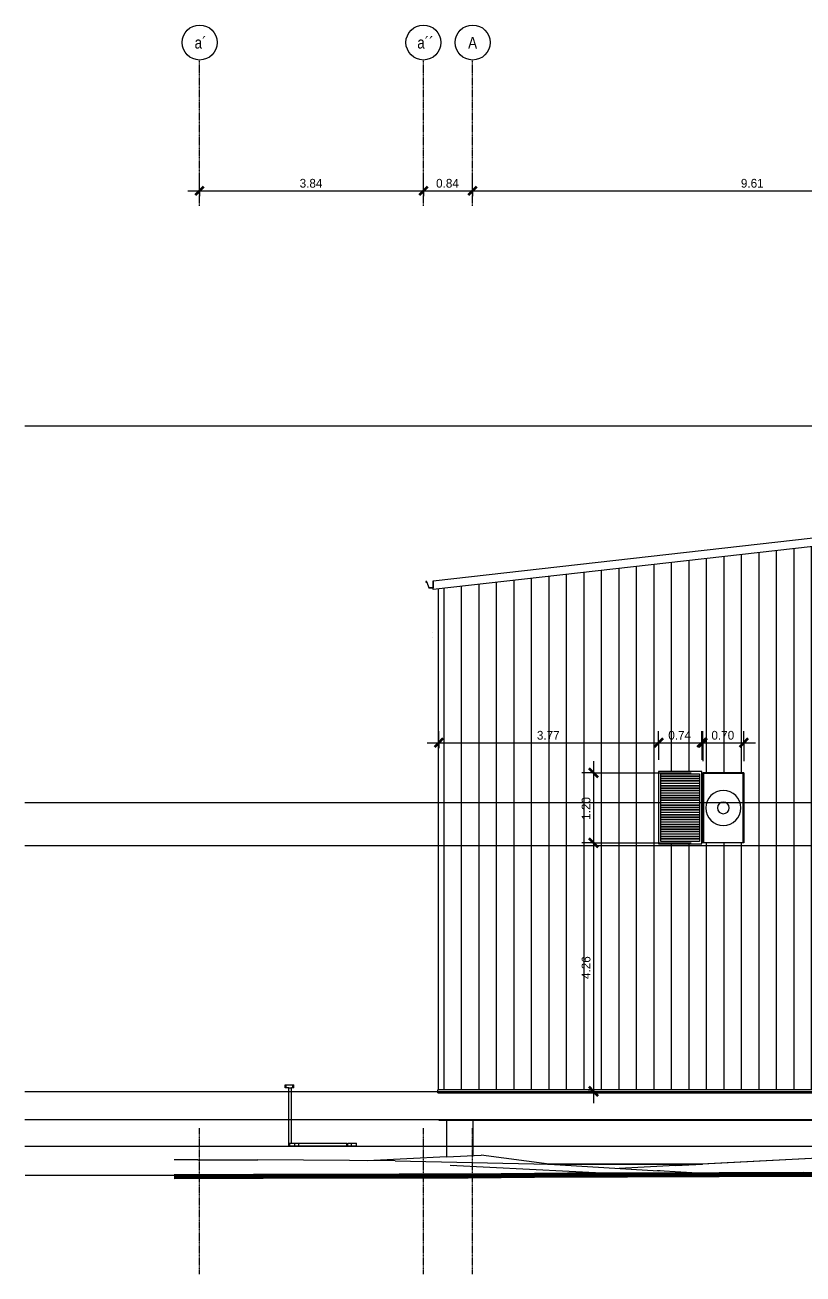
# Model space of a CAD drawing. Header units: centimetres. Extents: x -336 to 16318, y -437 to 1921.
# Drawn here: x 7411 to 8745, y -219 to 1921 of the extents above; entities that cross this region are included whole.
import ezdxf

# ---------------------------------------------------------------- set-up
doc = ezdxf.new("R2010")
doc.units = ezdxf.units.CM
doc.linetypes.add('Centre', pattern=[3.175, 0.635, -0.475, 1.59, -0.475])
doc.linetypes.add('Grid Line', pattern=[2.2225, 1.27, -0.3175, 0.3175, -0.3175])
for name, color, linetype, lineweight in [('A-ANNO-DIMS', 7, 'Continuous', 9), ('A-ANNO-DIMS-100', 7, 'Continuous', 9), ('A-FLOR', 7, 'Continuous', 9), ('A-FLOR-LEVL', 7, 'Continuous', 9), ('A-GENM', 7, 'Continuous', 9), ('A-GLAZ', 7, 'Continuous', 9), ('A-ROOF-OTLN', 7, 'Continuous', 9), ('A-WALL', 7, 'Continuous', 9), ('A-WALL-PATT', 7, 'Continuous', 35), ('C-BLDG-PADS', 7, 'Continuous', 9), ('C-TOPO', 7, 'Continuous', 9), ('E-LITE-EQPM', 7, 'Continuous', 9), ('M-EQPM', 7, 'Continuous', 9), ('S-GRID', 7, 'Continuous', 9), ('S-GRID-IDEN', 7, 'Continuous', 9)]:
    doc.layers.add(name, color=color, linetype=linetype, lineweight=lineweight)
doc.styles.add('Century Gothic_1', font='GOTHIC.TTF', dxfattribs={"height": 15})
doc.styles.add('Saira Condensed', font='SairaCondensed-Regular.ttf', dxfattribs={"height": 20})
doc.dimstyles.new('FCA_N_Cotas_E100', dxfattribs={"dimscale": 30.48, "dimtxt": 15.662524, "dimasz": 0.492126, "dimexe": 0.656168, "dimexo": 0.656168, "dimgap": 0.032808, "dimtad": 1, "dimlfac": 0.01, "dimrnd": 0.01, "dimzin": 0, "dimdsep": 46, "dimtxsty": 'Century Gothic_1', "dimblk1": 'OBLIQUE', "dimblk2": 'OBLIQUE', "dimsah": 1, "dimcen": 0.09, "dimdle": 0.656168, "dimazin": 2, "dimtfac": 1, "dimtdec": 4, "dimtix": 1, "dimtmove": 0, "dimatfit": 3, "dimfxl": 1, "dimtvp": 1, "dimtolj": 1, "dimtzin": 0, "dimarcsym": 2})

# ---------------------------------------------------------------- blocks, each defined once
blk = doc.blocks.new('ORIGEN - ORIGEN-1144872-Section 7')
at = {"layer": 'A-GENM', "color": 8, "true_color": 0x808080}
for p, q in [((-6.1, 105), (-4.2, 105)), ((-6.1, 100), (-6.1, 105)), ((-4.2, 100), (-6.1, 100)), ((-4.2, 105), (-3.2, 105)), ((-4.2, 100), (-4.2, 105)), ((-3.2, 100), (-4.2, 100)), ((-3.2, 105), (7.1, 105)), ((0, 100), (-3.2, 100)), ((0, 100), (5, 100)), ((0, 5), (0, 100)), ((7.1, 100), (5, 100)), ((5, 5), (5, 100)), ((7.1, 105), (9, 105)), ((7.1, 100), (7.1, 105)), ((9, 100), (7.1, 100)), ((9, 100), (9, 105)), ((0, 5), (2.1, 5)), ((0, 0), (0, 5)), ((2.1, 0), (0, 0)), ((2.1, 5), (10.3, 5)), ((2.1, 0), (2.1, 5)), ((10.3, 0), (2.1, 0)), ((10.3, 5), (17.2, 5)), ((10.3, 0), (10.3, 5)), ((17.2, 0), (10.3, 0)), ((17.2, 0), (17.2, 5)), ((17.2, 5), (100, 5)), ((100, 0), (17.2, 0)), ((100, 0), (100, 5)), ((101.2, 5), (107.6, 5)), ((101.2, 0), (101.2, 5)), ((107.6, 0), (101.2, 0)), ((107.6, 5), (116.3, 5)), ((107.6, 0), (107.6, 5)), ((116.3, 0), (107.6, 0)), ((116.3, 0), (116.3, 5))]:
    blk.add_line(p, q, dxfattribs=at)
blk = doc.blocks.new('PQ_RVR_EST-01_ZZ_ZZ_MO_T_A_rvt-2-Section 7')
at = {"layer": 'A-FLOR', "color": 8, "true_color": 0x808080}
blk.add_line((2181.6, 44), (257.6, 44), dxfattribs=at)
at = {"layer": 'A-WALL'}
blk.add_line((315.8, 44), (315.8, -16.1), dxfattribs=at)
at = {"layer": 'A-GENM', "lineweight": 25}
blk.add_blockref('ORIGEN - ORIGEN-1144872-Section 7', (0, 0), dxfattribs=at)
blk = doc.blocks.new('PROLIT_V_3_AS_206W - Standart-V91-Section 7')
at = {"layer": 'E-LITE-EQPM'}
for p, q in [((247.2, 879.7), (247.1, 879.7)), ((247.1, 871.5), (247.2, 871.5))]:
    blk.add_line(p, q, dxfattribs=at)
blk = doc.blocks.new('PQ_RVR_MEP-01_ZZ_ZZ_MO_T_A_rvt-2-Section 7')
at = {"layer": 'A-GENM', "lineweight": 9}
blk.add_blockref('ORIGEN - ORIGEN-1144872-Section 7', (0, 0), dxfattribs=at)
at = {"layer": 'E-LITE-EQPM', "lineweight": 9}
blk.add_blockref('PROLIT_V_3_AS_206W - Standart-V91-Section 7', (0, 0), dxfattribs=at)
blk = doc.blocks.new('RVR-PQ-Extractor - 0_70x1_20-1839096-Section 7')
at = {"layer": 'M-EQPM'}
for p, q in [((710.3, 519.7), (710.3, 639.7)), ((780.3, 639.7), (710.3, 639.7)), ((711.3, 638.7), (711.3, 520.7)), ((779.3, 638.7), (711.3, 638.7)), ((779.3, 520.7), (779.3, 638.7)), ((780.3, 639.7), (780.3, 519.7)), ((780.3, 519.7), (710.3, 519.7)), ((711.3, 520.7), (779.3, 520.7))]:
    blk.add_line(p, q, dxfattribs=at)
for radius, start, end in [(30, 360, 180), (30, 180, 360), (10, 360, 180), (10, 180, 360)]:
    blk.add_arc((745.3, 579.7), radius, start, end, dxfattribs=at)
blk = doc.blocks.new('M_Window-Louvers - 0_70 x 1_20-1843073-Section 7')
at = {"layer": 'A-GLAZ'}
for p, q in [((708.2, 642), (634.4, 642)), ((634.4, 642), (634.4, 518.2)), ((638.2, 522), (638.2, 638.2)), ((638.2, 638.2), (704.4, 638.2)), ((704.4, 638.2), (704.4, 522)), ((708.2, 518.2), (708.2, 642)), ((634.4, 518.2), (708.2, 518.2)), ((704.4, 522), (638.2, 522))]:
    blk.add_line(p, q, dxfattribs=at)
at = {"layer": 'A-GLAZ', "color": 8, "true_color": 0x808080}
for p, q in [((638.2, 634.7), (704.4, 634.7)), ((704.4, 633.7), (638.2, 633.7)), ((638.2, 630.6), (704.4, 630.6)), ((704.4, 629.6), (638.2, 629.6)), ((638.2, 626.5), (704.4, 626.5)), ((704.4, 625.5), (638.2, 625.5)), ((638.2, 622.3), (704.4, 622.3)), ((704.4, 621.3), (638.2, 621.3)), ((638.2, 618.2), (704.4, 618.2)), ((704.4, 617.2), (638.2, 617.2)), ((638.2, 614.1), (704.4, 614.1)), ((704.4, 613.1), (638.2, 613.1)), ((638.2, 609.9), (704.4, 609.9)), ((704.4, 608.9), (638.2, 608.9)), ((638.2, 605.8), (704.4, 605.8)), ((704.4, 604.8), (638.2, 604.8)), ((638.2, 601.6), (704.4, 601.6)), ((704.4, 600.6), (638.2, 600.6)), ((638.2, 597.5), (704.4, 597.5)), ((704.4, 596.5), (638.2, 596.5)), ((638.2, 593.4), (704.4, 593.4)), ((704.4, 592.4), (638.2, 592.4)), ((638.2, 589.2), (704.4, 589.2)), ((704.4, 588.2), (638.2, 588.2)), ((638.2, 585.1), (704.4, 585.1)), ((704.4, 584.1), (638.2, 584.1)), ((638.2, 581), (704.4, 581)), ((704.4, 580), (638.2, 580)), ((638.2, 576.8), (704.4, 576.8)), ((704.4, 575.8), (638.2, 575.8)), ((638.2, 572.7), (704.4, 572.7)), ((704.4, 571.7), (638.2, 571.7)), ((638.2, 568.6), (704.4, 568.6)), ((704.4, 567.5), (638.2, 567.5)), ((638.2, 564.4), (704.4, 564.4)), ((704.4, 563.4), (638.2, 563.4)), ((638.2, 560.3), (704.4, 560.3)), ((704.4, 559.3), (638.2, 559.3)), ((638.2, 556.1), (704.4, 556.1)), ((704.4, 555.1), (638.2, 555.1)), ((638.2, 552), (704.4, 552)), ((704.4, 551), (638.2, 551)), ((638.2, 547.9), (704.4, 547.9)), ((704.4, 546.9), (638.2, 546.9)), ((638.2, 543.7), (704.4, 543.7)), ((704.4, 542.7), (638.2, 542.7)), ((638.2, 539.6), (704.4, 539.6)), ((704.4, 538.6), (638.2, 538.6)), ((638.2, 535.5), (704.4, 535.5)), ((704.4, 534.5), (638.2, 534.5)), ((638.2, 531.3), (704.4, 531.3)), ((704.4, 530.3), (638.2, 530.3)), ((638.2, 527.2), (704.4, 527.2)), ((704.4, 526.2), (638.2, 526.2)), ((638.2, 523), (704.4, 523))]:
    blk.add_line(p, q, dxfattribs=at)
blk = doc.blocks.new('Grid - 3mm-1939417-Section 7')
at = {"layer": 'S-GRID-IDEN', "color": 253, "true_color": 0xaaaaaa}
blk.add_circle((1330.8, 1891.3), 30, dxfattribs=at)
blk = doc.blocks.new('DIMBLOCK31-Section 7')
at = {"layer": 'A-ANNO-DIMS-100'}
for p, q in [((7710.6, 1637.3), (7710.6, 1657.3)), ((8094.4, 1637.3), (8094.4, 1657.3)), ((7690.6, 1637.3), (8094.4, 1637.3)), ((7710.6, 1637.3), (7710.6, 1627.9)), ((8094.4, 1637.3), (8094.4, 1627.9))]:
    blk.add_line(p, q, dxfattribs=at)
at = {"layer": 'A-ANNO-DIMS-100', "lineweight": 35}
for p, q in [((7710.6, 1637.3), (7703.1, 1629.8)), ((7710.6, 1637.3), (7718.1, 1644.8)), ((8094.4, 1637.3), (8086.9, 1629.8)), ((8094.4, 1637.3), (8101.9, 1644.8))]:
    blk.add_line(p, q, dxfattribs=at)
at = {"layer": 'A-ANNO-DIMS-100', "color": 0, "insert": (7882.1, 1657.6), "char_height": 15, "width": 48.927, "attachment_point": 1, "line_spacing_factor": 0.984502, "style": 'Century Gothic_1'}
blk.add_mtext('3.84', dxfattribs=at)
blk = doc.blocks.new('_Oblique')
at = {"color": 0, "linetype": 'ByBlock', "lineweight": -2}
blk.add_line((-0.5, -0.5), (0.5, 0.5), dxfattribs=at)
blk = doc.blocks.new('DIMBLOCK32-Section 7')
at = {"layer": 'A-ANNO-DIMS-100'}
for p, q in [((8094.4, 1637.3), (8094.4, 1657.3)), ((8178.6, 1637.3), (8178.6, 1657.3)), ((8094.4, 1637.3), (8178.6, 1637.3)), ((8094.4, 1637.3), (8094.4, 1627.9)), ((8178.6, 1637.3), (8178.6, 1627.9))]:
    blk.add_line(p, q, dxfattribs=at)
at = {"layer": 'A-ANNO-DIMS-100', "lineweight": 35}
for p, q in [((8094.4, 1637.3), (8086.9, 1629.8)), ((8094.4, 1637.3), (8101.9, 1644.8)), ((8178.6, 1637.3), (8171.1, 1629.8)), ((8178.6, 1637.3), (8186.1, 1644.8))]:
    blk.add_line(p, q, dxfattribs=at)
at = {"layer": 'A-ANNO-DIMS-100', "color": 0, "insert": (8116.1, 1657.6), "char_height": 15, "width": 48.927, "attachment_point": 1, "line_spacing_factor": 0.984502, "style": 'Century Gothic_1'}
blk.add_mtext('0.84', dxfattribs=at)
blk = doc.blocks.new('DIMBLOCK33-Section 7')
at = {"layer": 'A-ANNO-DIMS-100'}
for p, q in [((8178.6, 1637.3), (8178.6, 1657.3)), ((9139.6, 1637.3), (9139.6, 1657.3)), ((8178.6, 1637.3), (9139.6, 1637.3)), ((8178.6, 1637.3), (8178.6, 1627.9)), ((9139.6, 1637.3), (9139.6, 1627.9))]:
    blk.add_line(p, q, dxfattribs=at)
at = {"layer": 'A-ANNO-DIMS-100', "lineweight": 35}
for p, q in [((8178.6, 1637.3), (8171.1, 1629.8)), ((8178.6, 1637.3), (8186.1, 1644.8)), ((9139.6, 1637.3), (9132.1, 1629.8)), ((9139.6, 1637.3), (9147.1, 1644.8))]:
    blk.add_line(p, q, dxfattribs=at)
at = {"layer": 'A-ANNO-DIMS-100', "color": 0, "insert": (8638.7, 1657.6), "char_height": 15, "width": 48.927, "attachment_point": 1, "line_spacing_factor": 0.984502, "style": 'Century Gothic_1'}
blk.add_mtext('9.61', dxfattribs=at)
blk = doc.blocks.new('DIMBLOCK46-Section 7')
at = {"layer": 'A-ANNO-DIMS-100', "lineweight": 35}
for p, q in [((8386, 639.7), (8378.5, 647.2)), ((8386, 639.7), (8393.5, 632.2)), ((8386, 519.7), (8378.5, 527.2)), ((8386, 519.7), (8393.5, 512.2))]:
    blk.add_line(p, q, dxfattribs=at)
at = {"layer": 'A-ANNO-DIMS-100'}
for p, q in [((8386, 659.7), (8386, 519.7)), ((8386, 639.7), (8366, 639.7)), ((8386, 639.7), (8553.6, 639.7)), ((8386, 519.7), (8366, 519.7)), ((8386, 519.7), (8553.6, 519.7))]:
    blk.add_line(p, q, dxfattribs=at)
at = {"layer": 'A-ANNO-DIMS-100', "color": 0, "insert": (8365.7, 559.3), "char_height": 15, "width": 48.927, "attachment_point": 1, "rotation": 90, "line_spacing_factor": 0.984502, "style": 'Century Gothic_1'}
blk.add_mtext('1.20', dxfattribs=at)
blk = doc.blocks.new('DIMBLOCK47-Section 7')
at = {"layer": 'A-ANNO-DIMS-100'}
for p, q in [((8386, 519.7), (8366, 519.7)), ((8386, 519.7), (8386, 74)), ((8386, 519.7), (8553.6, 519.7)), ((8386, 94), (8376.6, 94)), ((8386, 94), (8406, 94))]:
    blk.add_line(p, q, dxfattribs=at)
at = {"layer": 'A-ANNO-DIMS-100', "lineweight": 35}
for p, q in [((8386, 519.7), (8378.5, 527.2)), ((8386, 519.7), (8393.5, 512.2)), ((8386, 94), (8378.5, 101.5)), ((8386, 94), (8393.5, 86.5))]:
    blk.add_line(p, q, dxfattribs=at)
at = {"layer": 'A-ANNO-DIMS-100', "color": 0, "insert": (8365.7, 286.5), "char_height": 15, "width": 48.927, "attachment_point": 1, "rotation": 90, "line_spacing_factor": 0.984502, "style": 'Century Gothic_1'}
blk.add_mtext('4.26', dxfattribs=at)
blk = doc.blocks.new('DIMBLOCK48-Section 7')
at = {"layer": 'A-ANNO-DIMS-100'}
for p, q in [((8120.9, 691.5), (8120.9, 711.5)), ((8497.7, 691.5), (8497.7, 711.5)), ((8100.9, 691.5), (8517.7, 691.5)), ((8120.9, 691.5), (8120.9, 682.1)), ((8497.7, 691.5), (8497.7, 662))]:
    blk.add_line(p, q, dxfattribs=at)
at = {"layer": 'A-ANNO-DIMS-100', "lineweight": 35}
for p, q in [((8120.9, 691.5), (8113.4, 684)), ((8120.9, 691.5), (8128.4, 699)), ((8497.7, 691.5), (8490.2, 684)), ((8497.7, 691.5), (8505.2, 699))]:
    blk.add_line(p, q, dxfattribs=at)
at = {"layer": 'A-ANNO-DIMS-100', "color": 0, "insert": (8288.9, 711.7), "char_height": 15, "width": 48.927, "attachment_point": 1, "line_spacing_factor": 0.984502, "style": 'Century Gothic_1'}
blk.add_mtext('3.77', dxfattribs=at)
blk = doc.blocks.new('DIMBLOCK49-Section 7')
at = {"layer": 'A-ANNO-DIMS-100'}
for p, q in [((8573.6, 691.5), (8573.6, 711.5)), ((8643.6, 691.5), (8643.6, 711.5)), ((8553.6, 691.5), (8663.6, 691.5)), ((8573.6, 691.5), (8573.6, 659.7)), ((8643.6, 691.5), (8643.6, 659.7))]:
    blk.add_line(p, q, dxfattribs=at)
at = {"layer": 'A-ANNO-DIMS-100', "lineweight": 35}
for p, q in [((8573.6, 691.5), (8566.1, 684)), ((8573.6, 691.5), (8581.1, 699)), ((8643.6, 691.5), (8636.1, 684)), ((8643.6, 691.5), (8651.1, 699))]:
    blk.add_line(p, q, dxfattribs=at)
at = {"layer": 'A-ANNO-DIMS-100', "color": 0, "insert": (8588.2, 711.7), "char_height": 15, "width": 48.927, "attachment_point": 1, "line_spacing_factor": 0.984502, "style": 'Century Gothic_1'}
blk.add_mtext('0.70', dxfattribs=at)
blk = doc.blocks.new('DIMBLOCK52-Section 7')
at = {"layer": 'A-ANNO-DIMS-100'}
for p, q in [((8497.7, 691.5), (8497.7, 711.5)), ((8571.5, 691.5), (8571.5, 711.5)), ((8477.7, 691.5), (8591.5, 691.5)), ((8497.7, 691.5), (8497.7, 662)), ((8571.5, 691.5), (8571.5, 662))]:
    blk.add_line(p, q, dxfattribs=at)
at = {"layer": 'A-ANNO-DIMS-100', "lineweight": 35}
for p, q in [((8497.7, 691.5), (8490.2, 684)), ((8497.7, 691.5), (8505.2, 699)), ((8571.5, 691.5), (8564, 684)), ((8571.5, 691.5), (8579, 699))]:
    blk.add_line(p, q, dxfattribs=at)
at = {"layer": 'A-ANNO-DIMS-100', "color": 0, "insert": (8514.2, 711.7), "char_height": 15, "width": 48.927, "attachment_point": 1, "line_spacing_factor": 0.984502, "style": 'Century Gothic_1'}
blk.add_mtext('0.74', dxfattribs=at)

msp = doc.modelspace()

# ---------------------------------------------------------------- hatches: boundary and pattern name
at = {"layer": 'A-WALL-PATT', "lineweight": 9, "true_color": 0xc0c0c0}
h = msp.add_hatch(dxfattribs=at)
h.set_pattern_fill('FP_21', color=9, style=0, pattern_type=2)
h.set_pattern_definition([(90, (12329.9, 712), (-30, 2e-15), [])])
h.paths.add_polyline_path([(8120.888, 96.5), (10005.056, 96.5), (10005.056, 513.03), (9739.574, 513.03), (9739.574, 518.03), (9740.827, 518.03), (9740.827, 546.538), (9733.35, 546.538), (9733.333, 545.894), (9699.708, 545.894), (9699.784, 546.764), (9700.033, 546.764), (9700.033, 547.184), (9701.89, 547.184), (9702.002, 548.596), (9702.693, 548.708), (9702.769, 548.994), (9703.009, 550.434), (9703.517, 551.605), (9704.614, 552.883), (9705.511, 553.533), (9706.781, 554.039), (9707.964, 554.225), (9725.587, 554.163), (9726.556, 554.004), (9727.833, 553.424), (9728.868, 552.596), (9729.742, 551.355), (9730.371, 550.104), (9731.084, 550.104), (9731.146, 555.232), (9731.246, 555.232), (9731.246, 554.759), (9735.013, 554.759), (9735.192, 554.475), (9734.911, 553.884), (9734.911, 550.104), (9740.827, 550.104), (9740.827, 630.8), (9739.574, 630.8), (9739.574, 635.8), (10005.056, 635.8), (10005.056, 920.723), (9995.056, 920.723), (9995.056, 940.723), (10020.265, 940.723), (10020.265, 958.194), (9069.474, 1062.239), (8120.888, 955.083), (8120.888, 265.192)])
h.paths.add_polyline_path([(10020.056, 96.5), (10045.364, 96.5), (10045.364, 955.447), (10030.765, 957.045), (10030.765, 635.8), (10044.289, 635.8), (10044.289, 513.03), (10020.056, 513.03), (10020.056, 97.67)])
h.paths.add_polyline_path([(9080.632, 516.001), (9076.832, 516.001), (9076.832, 639.793), (9150.622, 639.793), (9150.622, 516.001), (9083.074, 516.001)])
h.paths.add_polyline_path([(8571.517, 518.242), (8497.727, 518.242), (8497.727, 642.035), (8571.517, 642.035), (8571.517, 519.734)])
h.paths.add_polyline_path([(9194.601, 519.723), (9155.324, 519.723), (9155.324, 639.723), (9225.324, 639.723), (9225.324, 519.723)])
h.paths.add_polyline_path([(8643.559, 519.723), (8573.559, 519.723), (8573.559, 639.723), (8643.559, 639.723), (8643.559, 544.396)])
h.paths.add_polyline_path([(9735.746, 553.594), (9735.584, 553.594), (9735.646, 555.231), (9735.746, 555.231), (9735.746, 553.884)])
h.paths.add_polyline_path([(9735.192, 555.294), (9731.608, 555.394), (9731.608, 555.492), (9735.592, 555.394), (9735.583, 555.294)])
h.paths.add_polyline_path([(10020.056, 635.8), (10020.265, 635.8), (10020.265, 920.723), (10020.056, 920.723), (10020.056, 711.918)])
h = msp.add_hatch(dxfattribs=at)
h.set_pattern_fill('FP_20', color=9, style=0, pattern_type=2)
h.set_pattern_definition([(90, (8122.268315, 712.001), (-0.05687, 3e-18), [])])
edge = h.paths.add_edge_path()
edge.add_line((8120.166, 96.5), (8120.388, 96.5))
edge.add_line((8120.388, 96.5), (8120.384, 955.026))
edge.add_line((8120.384, 955.026), (8120.166, 955.001))

# ---------------------------------------------------------------- linework, layer by layer
at = {"layer": 'A-FLOR-LEVL', "color": 253, "linetype": 'Centre', "true_color": 0xaaaaaa}
for p, q in [((7411.125, 1234.505), (14440.542, 1234.505)), ((7411.125, 588.801), (14440.542, 588.801)), ((7411.125, 515.53), (14440.542, 515.53)), ((7411.125, 94), (14313.542, 94)), ((7411.125, 46.025), (14440.542, 46.025)), ((7411.125, 0), (14313.542, 0)), ((14440.542, -50), (7411.125, -50))]:
    msp.add_line(p, q, dxfattribs=at)
at = {"layer": 'A-ROOF-OTLN'}
for p, q in [((8111.158, 969.079), (9069.474, 1077.334)), ((9069.5, 1062.241), (8111.158, 953.983)), ((8099.928, 967.809), (8098.658, 967.809)), ((8098.658, 967.809), (8098.658, 966.539)), ((8098.658, 966.539), (8099.928, 966.539)), ((8098.976, 966.856), (8098.976, 967.491)), ((8098.976, 967.491), (8099.928, 967.491)), ((8100.164, 966.856), (8098.976, 966.856)), ((8099.928, 967.491), (8099.928, 967.809)), ((8099.928, 966.539), (8103.738, 956.588)), ((8103.974, 956.905), (8100.164, 966.856)), ((8111.158, 969.079), (8110.841, 969.079)), ((8110.841, 969.079), (8110.841, 956.905)), ((8111.158, 953.983), (8111.158, 969.079)), ((8103.738, 956.588), (8111.158, 956.588)), ((8110.841, 956.905), (8103.974, 956.905))]:
    msp.add_line(p, q, dxfattribs=at)
at = {"layer": 'A-WALL'}
for p, q in [((8120.388, 96.5), (8120.388, 955.026)), ((8573.559, 519.723), (8573.559, 639.723)), ((8573.559, 639.723), (8643.559, 639.723)), ((8643.559, 639.723), (8643.559, 519.723)), ((8643.559, 519.723), (8573.559, 519.723)), ((8134.071, 44), (8134.071, -18.384))]:
    msp.add_line(p, q, dxfattribs=at)
at = {"layer": 'A-WALL', "lineweight": 18}
for p, q in [((8118.916, 96.5), (8119.14, 96.5)), ((8119.14, 91.5), (8118.916, 91.5)), ((8119.14, 91.5), (8119.14, 96.5)), ((10005.056, 96.5), (8119.14, 96.5)), ((8119.14, 91.5), (10045.364, 91.5))]:
    msp.add_line(p, q, dxfattribs=at)
at = {"layer": 'C-BLDG-PADS', "color": 253, "true_color": 0xaaaaaa}
for p, q in [((8134.071, 0), (8134.071, -18.384)), ((8134.071, 0), (10044.864, 0)), ((8573.419, -30.48), (8306.715, -30.48))]:
    msp.add_line(p, q, dxfattribs=at)
at = {"layer": 'C-TOPO', "color": 253, "true_color": 0xaaaaaa}
for p, q in [((8134.071, -18.384), (7997.704, -24.871)), ((8134.071, -18.384), (8193.389, -15.4)), ((8309.871, -30.9), (8193.389, -15.4)), ((8812.949, -18.582), (8526.611, -32.805)), ((8812.949, -18.582), (8573.097, -30.496)), ((7707.519, -23.6), (7667.058, -23.135)), ((7707.519, -23.6), (7810.363, -23.2)), ((8045.761, -25.3), (7810.363, -23.2)), ((8045.761, -25.3), (8309.871, -30.9)), ((8140.415, -32.7), (8480.431, -49.632)), ((8140.415, -32.7), (8146.281, -33.136)), ((8306.835, -30.496), (8573.098, -30.496)), ((8348.978, -30.496), (8306.835, -30.496)), ((8306.977, -30.864), (8309.871, -30.9)), ((8309.871, -30.9), (8497.367, -42)), ((8526.611, -30.496), (8348.978, -30.496)), ((8526.611, -32.805), (8430.127, -38.019)), ((8526.611, -32.805), (8430.127, -38.019)), ((8497.367, -42), (8495.231, -42.006)), ((8500.332, -42.222), (8497.367, -42)), ((8612.245, -49.222), (8497.367, -42)), ((8526.611, -32.805), (8573.097, -30.496)), ((8573.097, -30.496), (8526.611, -30.496)), ((7667.058, -52.391), (7802.901, -52.118)), ((7802.901, -52.12), (7811.872, -52.1)), ((7802.901, -52.118), (7811.872, -52.1)), ((7802.901, -52.118), (7812.755, -52.104)), ((7819.323, -52.085), (7812.755, -52.104)), ((8052.63, -51.255), (7819.323, -52.085)), ((8171.14, -51.155), (8052.63, -51.255)), ((8341.127, -49.895), (8171.14, -51.155)), ((8174.422, -51.135), (8171.14, -51.155)), ((8444.382, -49.739), (8341.127, -49.895)), ((8444.382, -49.739), (8601.19, -49.272)), ((8745.272, -48.62), (8601.19, -49.272))]:
    msp.add_line(p, q, dxfattribs=at)
at = {"layer": 'C-TOPO', "color": 253, "lineweight": 70, "true_color": 0xaaaaaa}
for p, q in [((7802.901, -52.118), (7667.058, -52.391)), ((7812.755, -52.104), (7802.901, -52.118)), ((7819.323, -52.085), (7812.755, -52.104)), ((8052.63, -51.255), (7819.323, -52.085)), ((8171.14, -51.155), (8052.63, -51.255)), ((8341.127, -49.895), (8171.14, -51.155)), ((8444.382, -49.739), (8341.127, -49.895)), ((8601.19, -49.272), (8444.382, -49.739)), ((8745.272, -48.62), (8601.19, -49.272)), ((8871.214, -49.669), (8745.272, -48.62))]:
    msp.add_line(p, q, dxfattribs=at)
at = {"layer": 'S-GRID', "color": 253, "linetype": 'Grid Line', "true_color": 0xaaaaaa}
for p, q in [((7710.607, 1611.334), (7710.607, 1861.334)), ((8094.41, 1611.334), (8094.41, 1861.334)), ((8178.638, 1611.334), (8178.638, 1861.334)), ((7710.607, -219.006), (7710.607, 30.994)), ((8094.41, -219.006), (8094.41, 30.994)), ((8178.638, -219.006), (8178.638, 30.994))]:
    msp.add_line(p, q, dxfattribs=at)

# ---------------------------------------------------------------- block references
at = {"lineweight": 5}
for name in ['PQ_RVR_EST-01_ZZ_ZZ_MO_T_A_rvt-2-Section 7', 'PQ_RVR_MEP-01_ZZ_ZZ_MO_T_A_rvt-2-Section 7']:
    msp.add_blockref(name, (7863.302, 0), dxfattribs=at)
at = {"layer": 'A-GENM', "color": 8, "true_color": 0x808080}
msp.add_blockref('ORIGEN - ORIGEN-1144872-Section 7', (7863.302, 0), dxfattribs=at)
at = {"layer": 'A-GLAZ'}
msp.add_blockref('M_Window-Louvers - 0_70 x 1_20-1843073-Section 7', (7863.302, 0), dxfattribs=at)
at = {"layer": 'M-EQPM'}
msp.add_blockref('RVR-PQ-Extractor - 0_70x1_20-1839096-Section 7', (7863.302, 0), dxfattribs=at)
at = {"layer": 'S-GRID-IDEN', "color": 253, "true_color": 0xaaaaaa}
for p in [(6379.834, 0), (6763.637, 0), (6847.865, 0)]:
    msp.add_blockref('Grid - 3mm-1939417-Section 7', p, dxfattribs=at)

# ---------------------------------------------------------------- texts
at = {"layer": 'S-GRID-IDEN', "color": 253, "true_color": 0xaaaaaa, "char_height": 20, "attachment_point": 1, "style": 'Saira Condensed'}
for s, insert, width in [('a´', (7702.033, 1901.014), 20.04219), ('a´´', (8083.836, 1901.014), 24.85231), ('A', (8171.064, 1901.014), 17.63712)]:
    msp.add_mtext(s, dxfattribs=dict(at, insert=insert, width=width))

# ---------------------------------------------------------------- dimensions: what is measured, and where the dimension line sits
at = {"layer": 'A-ANNO-DIMS'}
for base, p1, p2, override, picture, middle in [((8094.41, 1637.324), (7710.607, 1647.931), (8094.41, 1647.931), {"dimpost": '<>', "dimfxl": 383.802899}, 'DIMBLOCK31-Section 7', (7902.509, 1646.202)), ((8178.638, 1637.324), (8094.41, 1647.931), (8178.638, 1647.931), {"dimpost": '<>', "dimfxl": 84.227741}, 'DIMBLOCK32-Section 7', (8136.524, 1646.202)), ((9139.62, 1637.324), (8178.638, 1647.931), (9139.62, 1647.931), {"dimpost": '<>', "dimfxl": 960.981847}, 'DIMBLOCK33-Section 7', (8659.129, 1646.202)), ((8497.727, 691.474), (8120.887, 702.081), (8497.727, 642.035), {"dimpost": '<>', "dimfxl": 381.594344}, 'DIMBLOCK48-Section 7', (8309.307, 700.352)), ((8571.517, 691.474), (8497.727, 642.035), (8571.517, 642.035), {"dimpost": '<>', "dimfxl": 73.79}, 'DIMBLOCK52-Section 7', (8534.622, 700.352)), ((8643.559, 691.474), (8573.559, 639.723), (8643.559, 639.723), {"dimpost": '<>', "dimfxl": 70}, 'DIMBLOCK49-Section 7', (8608.559, 700.352))]:
    dim = msp.add_linear_dim(base=base, p1=p1, p2=p2, dimstyle='FCA_N_Cotas_E100', override=override, dxfattribs=at)
    dim.commit()
    dim.dimension.update_dxf_attribs({"geometry": picture, "text_midpoint": middle})
for base, p1, p2, override, picture, middle in [((8385.964, 519.723), (8573.559, 639.723), (8573.559, 519.723), {"dimpost": '<>', "dimfxl": 120}, 'DIMBLOCK46-Section 7', (8377.087, 579.723)), ((8385.964, 94), (8573.559, 519.723), (8396.571, 94), {"dimpost": '<>', "dimfxl": 461.047073}, 'DIMBLOCK47-Section 7', (8377.087, 306.861))]:
    dim = msp.add_linear_dim(base=base, p1=p1, p2=p2, angle=90, dimstyle='FCA_N_Cotas_E100', override=override, dxfattribs=at)
    dim.commit()
    dim.dimension.update_dxf_attribs({"geometry": picture, "text_midpoint": middle})

doc.saveas('drawing.dxf')
